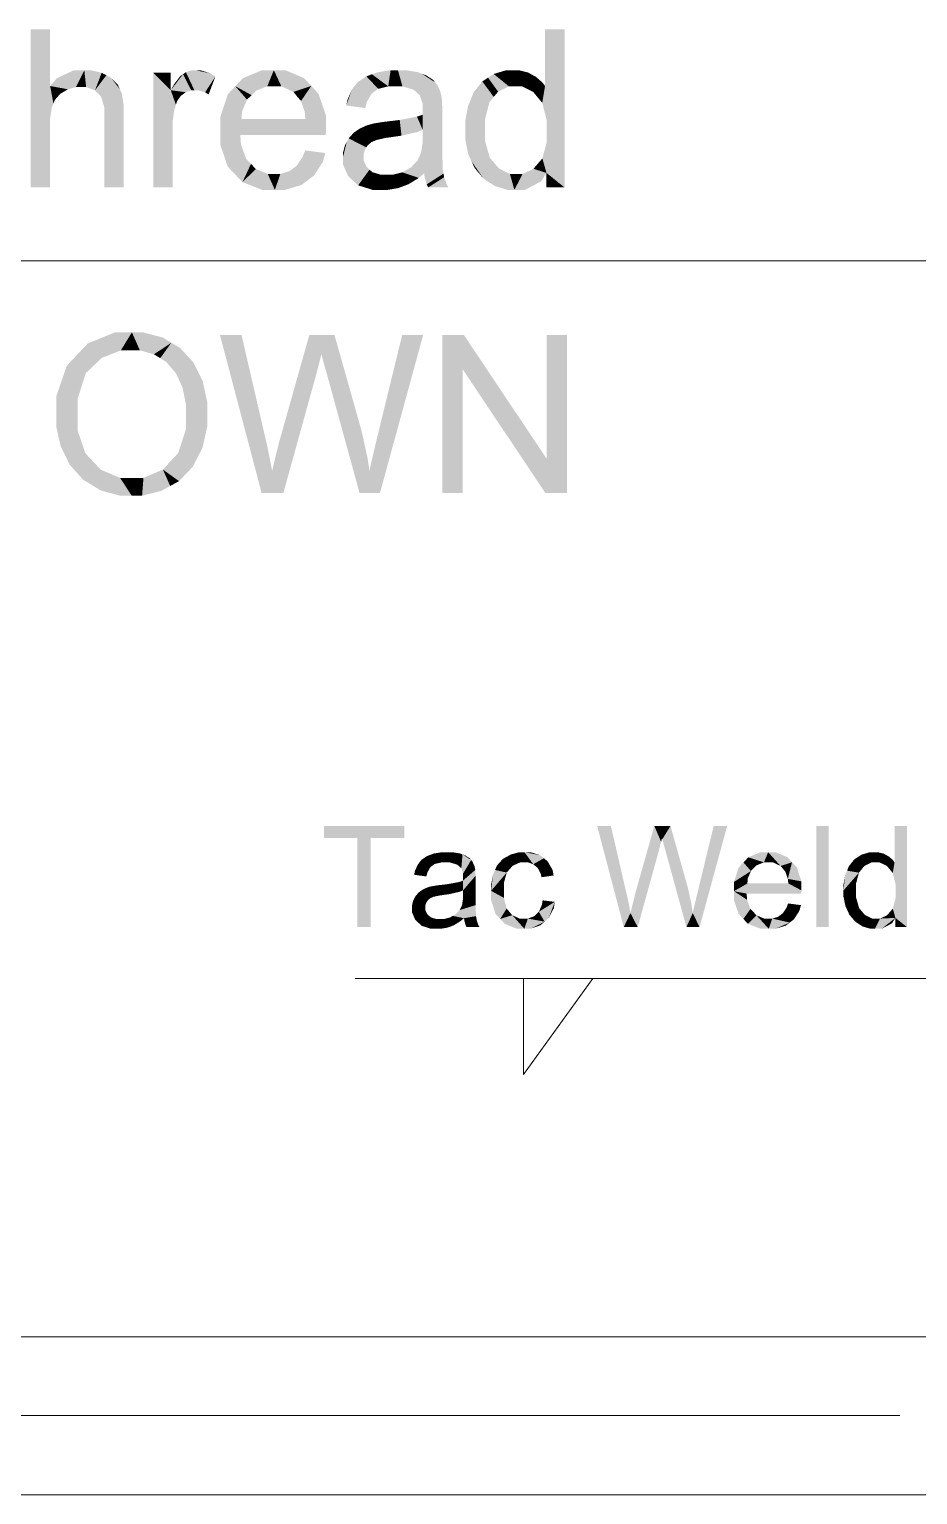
# Model space of a CAD drawing. Header units: millimetres. Extents: x 2 to 579, y 1 to 405.
# Drawn here: x 206.58 to 214.17, y 98.48 to 110.99 of the extents above; entities that cross this region are included whole.
import ezdxf

# ---------------------------------------------------------------- set-up
doc = ezdxf.new("R2010")
doc.units = ezdxf.units.MM
doc.linetypes.add('XKITLINE00', pattern=[0])
doc.layers.add('LinkedObject', color=7, linetype='Continuous', lineweight=0)

# ---------------------------------------------------------------- blocks, each defined once
blk = doc.blocks.new('*A4')
at = {"layer": 'LinkedObject'}
for points in [[(206.759, 110.994), (206.593, 109.644), (206.593, 110.994)], [(206.759, 110.51), (206.593, 109.644), (206.759, 110.994)], [(211.151, 110.994), (210.985, 110.51), (210.985, 110.994)], [(211.151, 110.994), (210.999, 110.219), (210.985, 110.51)], [(210.999, 110.219), (211.151, 110.994), (211.151, 109.644)], [(206.963, 110.645), (206.759, 110.51), (206.817, 110.577)], [(207.051, 110.645), (206.759, 110.51), (206.963, 110.645)], [(206.98, 110.501), (206.759, 110.51), (207.051, 110.645)], [(206.98, 110.501), (207.051, 110.645), (207.017, 110.501)], [(207.017, 110.501), (207.051, 110.645), (207.066, 110.501)], [(207.051, 110.645), (207.142, 110.473), (207.066, 110.501)], [(207.105, 110.645), (207.142, 110.473), (207.051, 110.645)], [(207.199, 110.623), (207.142, 110.473), (207.105, 110.645)], [(207.239, 110.602), (207.142, 110.473), (207.199, 110.623)], [(207.639, 110.623), (207.789, 110.474), (207.639, 109.644)], [(207.789, 110.474), (207.639, 110.623), (207.789, 110.623)], [(207.894, 110.611), (207.789, 110.474), (207.87, 110.595)], [(207.964, 110.473), (207.789, 110.474), (207.894, 110.611)], [(207.918, 110.628), (207.991, 110.473), (207.894, 110.611)], [(207.894, 110.611), (207.991, 110.473), (207.964, 110.473)], [(207.971, 110.645), (207.991, 110.473), (207.918, 110.628)], [(208, 110.645), (207.991, 110.473), (207.971, 110.645)], [(208, 110.645), (208.022, 110.473), (207.991, 110.473)], [(208.127, 110.618), (208, 110.645), (208.042, 110.645)], [(208.17, 110.591), (208, 110.645), (208.127, 110.618)], [(208.082, 110.456), (208, 110.645), (208.17, 110.591)], [(208.022, 110.473), (208, 110.645), (208.082, 110.456)], [(208.568, 110.645), (208.34, 110.508), (208.403, 110.576)], [(208.669, 110.645), (208.34, 110.508), (208.568, 110.645)], [(208.613, 110.508), (208.34, 110.508), (208.669, 110.645)], [(208.613, 110.508), (208.669, 110.645), (208.67, 110.508)], [(208.669, 110.645), (208.733, 110.508), (208.67, 110.508)], [(208.927, 110.578), (208.669, 110.645), (208.767, 110.645)], [(208.989, 110.511), (208.669, 110.645), (208.927, 110.578)], [(208.836, 110.46), (208.669, 110.645), (208.989, 110.511)], [(208.733, 110.508), (208.669, 110.645), (208.836, 110.46)], [(209.507, 110.61), (209.56, 110.486), (209.459, 110.593)], [(209.666, 110.645), (209.507, 110.61), (209.555, 110.627)], [(209.646, 110.507), (209.507, 110.61), (209.666, 110.645)], [(209.56, 110.486), (209.507, 110.61), (209.646, 110.507)], [(209.646, 110.507), (209.666, 110.645), (209.704, 110.507)], [(209.704, 110.507), (209.666, 110.645), (209.767, 110.507)], [(209.729, 110.645), (209.767, 110.507), (209.666, 110.645)], [(209.893, 110.63), (209.729, 110.645), (209.791, 110.645)], [(209.932, 110.615), (209.729, 110.645), (209.893, 110.63)], [(209.861, 110.479), (209.729, 110.645), (209.932, 110.615)], [(209.767, 110.507), (209.729, 110.645), (209.861, 110.479)], [(209.861, 110.479), (209.932, 110.615), (209.893, 110.451)], [(209.893, 110.451), (209.932, 110.615), (209.916, 110.43)], [(209.932, 110.615), (209.94, 110.359), (209.916, 110.43)], [(210.047, 110.541), (209.94, 110.359), (209.932, 110.615)], [(210.029, 110.563), (209.932, 110.615), (209.971, 110.6)], [(210.047, 110.541), (209.932, 110.615), (210.029, 110.563)], [(210.546, 110.613), (210.676, 110.507), (210.498, 110.581)], [(210.655, 110.645), (210.676, 110.507), (210.546, 110.613)], [(210.715, 110.645), (210.676, 110.507), (210.655, 110.645)], [(210.676, 110.507), (210.715, 110.645), (210.732, 110.507)], [(210.715, 110.645), (210.788, 110.507), (210.732, 110.507)], [(210.76, 110.645), (210.788, 110.507), (210.715, 110.645)], [(210.838, 110.626), (210.788, 110.507), (210.76, 110.645)], [(210.873, 110.607), (210.788, 110.507), (210.838, 110.626)], [(206.759, 110.237), (206.593, 109.644), (206.759, 110.51)], [(206.759, 110.237), (206.759, 110.51), (206.773, 110.327)], [(206.773, 110.327), (206.759, 110.51), (206.787, 110.36)], [(206.787, 110.36), (206.759, 110.51), (206.8, 110.392)], [(206.8, 110.392), (206.759, 110.51), (206.846, 110.444)], [(206.846, 110.444), (206.759, 110.51), (206.879, 110.463)], [(206.879, 110.463), (206.759, 110.51), (206.911, 110.482)], [(206.911, 110.482), (206.759, 110.51), (206.98, 110.501)], [(207.239, 110.602), (207.169, 110.445), (207.142, 110.473)], [(207.279, 110.58), (207.169, 110.445), (207.239, 110.602)], [(207.169, 110.445), (207.279, 110.58), (207.195, 110.417)], [(207.195, 110.417), (207.279, 110.58), (207.354, 110.483)], [(207.354, 110.483), (207.279, 110.58), (207.337, 110.521)], [(207.87, 110.595), (207.789, 110.474), (207.818, 110.526)], [(208.082, 110.456), (208.17, 110.591), (208.112, 110.438)], [(208.34, 110.508), (208.213, 110.249), (208.277, 110.44)], [(208.44, 110.394), (208.213, 110.249), (208.34, 110.508)], [(208.34, 110.508), (208.479, 110.432), (208.44, 110.394)], [(208.479, 110.432), (208.34, 110.508), (208.517, 110.47)], [(208.517, 110.47), (208.34, 110.508), (208.613, 110.508)], [(208.836, 110.46), (208.989, 110.511), (208.875, 110.412)], [(208.989, 110.511), (208.901, 110.382), (208.875, 110.412)], [(208.901, 110.382), (208.989, 110.511), (208.933, 110.289)], [(208.933, 110.289), (208.989, 110.511), (209.114, 110.256)], [(209.114, 110.256), (208.989, 110.511), (209.051, 110.444)], [(209.36, 110.512), (209.288, 110.343), (209.335, 110.48)], [(209.504, 110.446), (209.288, 110.343), (209.36, 110.512)], [(209.386, 110.544), (209.56, 110.486), (209.36, 110.512)], [(209.504, 110.446), (209.36, 110.512), (209.532, 110.466)], [(209.532, 110.466), (209.36, 110.512), (209.56, 110.486)], [(209.459, 110.593), (209.56, 110.486), (209.386, 110.544)], [(210.066, 110.519), (209.94, 110.359), (210.047, 110.541)], [(210.091, 110.462), (209.94, 110.359), (210.066, 110.519)], [(210.449, 110.549), (210.547, 110.417), (210.376, 110.458)], [(210.584, 110.462), (210.449, 110.549), (210.498, 110.581)], [(210.547, 110.417), (210.449, 110.549), (210.584, 110.462)], [(210.498, 110.581), (210.676, 110.507), (210.584, 110.462)], [(210.873, 110.607), (210.883, 110.46), (210.788, 110.507)], [(210.907, 110.588), (210.883, 110.46), (210.873, 110.607)], [(210.963, 110.54), (210.883, 110.46), (210.907, 110.588)], [(210.985, 110.51), (210.883, 110.46), (210.963, 110.54)], [(210.883, 110.46), (210.985, 110.51), (210.922, 110.413)], [(210.922, 110.413), (210.985, 110.51), (210.961, 110.366)], [(210.985, 110.51), (210.999, 110.219), (210.961, 110.366)], [(207.354, 110.483), (207.222, 110.326), (207.195, 110.417)], [(207.371, 110.446), (207.222, 110.326), (207.354, 110.483)], [(207.388, 110.336), (207.222, 110.326), (207.371, 110.446)], [(207.639, 109.644), (207.789, 110.474), (207.805, 109.644)], [(207.789, 110.474), (207.805, 110.156), (207.805, 109.644)], [(207.805, 110.156), (207.789, 110.474), (207.805, 110.209)], [(207.805, 110.209), (207.789, 110.474), (207.819, 110.305)], [(207.819, 110.305), (207.789, 110.474), (207.833, 110.35)], [(207.833, 110.35), (207.789, 110.474), (207.842, 110.379)], [(207.842, 110.379), (207.789, 110.474), (207.873, 110.424)], [(207.873, 110.424), (207.789, 110.474), (207.894, 110.44)], [(207.894, 110.44), (207.789, 110.474), (207.916, 110.457)], [(207.916, 110.457), (207.789, 110.474), (207.964, 110.473)], [(208.397, 110.291), (208.213, 110.249), (208.44, 110.394)], [(209.335, 110.48), (209.288, 110.343), (209.299, 110.396)], [(209.463, 110.374), (209.288, 110.343), (209.504, 110.446)], [(209.288, 110.343), (209.463, 110.374), (209.45, 110.322)], [(209.94, 110.304), (210.103, 110.407), (209.939, 110.282)], [(209.939, 110.282), (210.103, 110.407), (209.939, 110.265)], [(209.939, 110.265), (210.103, 110.407), (209.94, 110.136)], [(210.099, 110.428), (209.94, 110.359), (210.091, 110.462)], [(209.94, 110.359), (210.099, 110.428), (210.103, 110.407)], [(209.94, 110.359), (210.103, 110.407), (209.94, 110.308)], [(209.94, 110.308), (210.103, 110.407), (209.94, 110.304)], [(210.107, 110.33), (209.94, 110.136), (210.103, 110.407)], [(210.352, 110.398), (210.303, 110.133), (210.327, 110.339)], [(210.51, 110.372), (210.303, 110.133), (210.352, 110.398)], [(210.473, 110.229), (210.303, 110.133), (210.51, 110.372)], [(210.376, 110.458), (210.547, 110.417), (210.352, 110.398)], [(210.352, 110.398), (210.547, 110.417), (210.51, 110.372)], [(206.759, 110.179), (206.593, 109.644), (206.759, 110.237)], [(207.388, 110.264), (207.222, 110.326), (207.388, 110.336)], [(207.222, 110.326), (207.388, 110.264), (207.222, 110.264)], [(207.222, 109.644), (207.388, 110.264), (207.388, 109.644)], [(207.222, 110.264), (207.388, 110.264), (207.222, 109.644)], [(208.213, 110.249), (208.397, 110.291), (208.393, 110.227)], [(208.393, 110.227), (208.213, 110.125), (208.213, 110.249)], [(208.933, 110.289), (209.114, 110.256), (208.938, 110.227)], [(209.114, 110.135), (208.938, 110.227), (209.114, 110.256)], [(209.891, 110.249), (209.94, 110.136), (209.744, 110.22)], [(209.939, 110.265), (209.94, 110.136), (209.891, 110.249)], [(210.107, 110.275), (209.939, 110.075), (209.94, 110.136)], [(210.107, 110.054), (209.939, 110.075), (210.107, 110.275)], [(210.107, 110.275), (209.94, 110.136), (210.107, 110.33)], [(210.327, 110.339), (210.303, 110.133), (210.303, 110.206)], [(206.593, 109.644), (206.759, 110.179), (206.759, 109.644)], [(208.393, 110.227), (209.114, 110.135), (208.213, 110.125)], [(209.114, 110.128), (208.213, 110.125), (209.114, 110.135)], [(209.113, 110.106), (208.213, 110.125), (209.114, 110.128)], [(208.213, 110.125), (208.339, 109.755), (208.213, 110.006)], [(208.388, 110.011), (208.339, 109.755), (208.213, 110.125)], [(208.388, 110.011), (208.213, 110.125), (208.383, 110.091)], [(209.113, 110.091), (208.213, 110.125), (209.113, 110.106)], [(208.383, 110.091), (208.213, 110.125), (209.113, 110.091)], [(208.938, 110.227), (209.114, 110.135), (208.393, 110.227)], [(209.351, 110.111), (209.459, 109.986), (209.308, 110.063)], [(209.471, 110.004), (209.351, 110.111), (209.377, 110.129)], [(209.459, 109.986), (209.351, 110.111), (209.471, 110.004)], [(209.404, 110.147), (209.503, 110.031), (209.377, 110.129)], [(209.377, 110.129), (209.503, 110.031), (209.471, 110.004)], [(209.463, 110.174), (209.503, 110.031), (209.404, 110.147)], [(209.497, 110.183), (209.503, 110.031), (209.463, 110.174)], [(209.521, 110.19), (209.546, 110.049), (209.497, 110.183)], [(209.503, 110.031), (209.497, 110.183), (209.525, 110.04)], [(209.525, 110.04), (209.497, 110.183), (209.546, 110.049)], [(209.594, 110.202), (209.618, 110.066), (209.521, 110.19)], [(209.521, 110.19), (209.618, 110.066), (209.546, 110.049)], [(209.644, 110.208), (209.669, 110.073), (209.594, 110.202)], [(209.594, 110.202), (209.669, 110.073), (209.618, 110.066)], [(209.744, 110.22), (209.759, 110.086), (209.644, 110.208)], [(209.644, 110.208), (209.759, 110.086), (209.669, 110.073)], [(209.744, 110.22), (209.94, 110.136), (209.759, 110.086)], [(209.759, 110.086), (209.94, 110.136), (209.895, 110.117)], [(210.303, 110.133), (210.473, 110.229), (210.473, 110.132)], [(210.303, 110.133), (210.473, 110.039), (210.303, 110.058)], [(210.473, 110.039), (210.303, 110.133), (210.473, 110.132)], [(210.999, 110.219), (211.151, 109.644), (210.999, 110.119)], [(210.999, 110.119), (211.151, 109.644), (210.999, 110.028)], [(208.213, 110.006), (208.339, 109.755), (208.276, 109.821)], [(208.433, 109.887), (208.339, 109.755), (208.388, 110.011)], [(209.292, 110.034), (209.259, 109.902), (209.276, 110.004)], [(209.448, 109.968), (209.259, 109.902), (209.292, 110.034)], [(209.276, 110.004), (209.259, 109.902), (209.259, 109.938)], [(209.308, 110.063), (209.459, 109.986), (209.292, 110.034)], [(209.292, 110.034), (209.459, 109.986), (209.448, 109.968)], [(209.925, 109.937), (210.107, 110.054), (210.107, 109.939)], [(209.939, 110.02), (210.107, 110.054), (209.925, 109.937)], [(210.107, 110.054), (209.939, 110.02), (209.939, 110.075)], [(210.303, 110.058), (210.473, 110.039), (210.33, 109.925)], [(210.33, 109.925), (210.473, 110.039), (210.357, 109.867)], [(210.357, 109.867), (210.473, 110.039), (210.513, 109.898)], [(210.999, 110.028), (211.151, 109.644), (210.962, 109.892)], [(208.339, 109.755), (208.433, 109.887), (208.401, 109.689)], [(208.474, 109.845), (208.401, 109.689), (208.433, 109.887)], [(208.866, 109.831), (209.108, 109.938), (209.013, 109.747)], [(208.917, 109.908), (209.108, 109.938), (208.866, 109.831)], [(209.108, 109.938), (208.917, 109.908), (208.936, 109.96)], [(209.013, 109.747), (209.108, 109.938), (209.088, 109.863)], [(209.436, 109.929), (209.259, 109.902), (209.448, 109.968)], [(209.259, 109.902), (209.436, 109.929), (209.436, 109.907)], [(209.436, 109.874), (209.259, 109.902), (209.436, 109.907)], [(209.259, 109.902), (209.436, 109.874), (209.259, 109.841)], [(209.259, 109.841), (209.436, 109.874), (209.303, 109.741)], [(209.303, 109.741), (209.436, 109.874), (209.346, 109.701)], [(209.346, 109.701), (209.436, 109.874), (209.461, 109.819)], [(209.84, 109.815), (210.107, 109.939), (210.112, 109.793)], [(209.895, 109.872), (210.107, 109.939), (209.84, 109.815)], [(209.912, 109.909), (210.107, 109.939), (209.895, 109.872)], [(210.107, 109.939), (209.912, 109.909), (209.925, 109.937)], [(210.513, 109.898), (210.46, 109.719), (210.357, 109.867)], [(210.357, 109.867), (210.46, 109.719), (210.384, 109.809)], [(210.552, 109.852), (210.46, 109.719), (210.513, 109.898)], [(210.962, 109.892), (210.997, 109.768), (210.924, 109.848)], [(210.962, 109.892), (211.151, 109.644), (210.997, 109.768)], [(208.515, 109.802), (208.401, 109.689), (208.474, 109.845)], [(208.515, 109.802), (208.678, 109.623), (208.401, 109.689)], [(208.617, 109.759), (208.678, 109.623), (208.515, 109.802)], [(208.679, 109.759), (208.678, 109.623), (208.617, 109.759)], [(208.724, 109.759), (208.958, 109.705), (208.678, 109.623)], [(208.724, 109.759), (208.678, 109.623), (208.679, 109.759)], [(208.802, 109.783), (208.958, 109.705), (208.724, 109.759)], [(208.834, 109.807), (209.013, 109.747), (208.802, 109.783)], [(208.958, 109.705), (208.802, 109.783), (209.013, 109.747)], [(208.866, 109.831), (209.013, 109.747), (208.834, 109.807)], [(209.461, 109.819), (209.389, 109.662), (209.346, 109.701)], [(209.486, 109.796), (209.389, 109.662), (209.461, 109.819)], [(209.511, 109.774), (209.389, 109.662), (209.486, 109.796)], [(209.389, 109.662), (209.511, 109.774), (209.513, 109.623)], [(209.593, 109.623), (209.511, 109.774), (209.585, 109.752)], [(209.513, 109.623), (209.511, 109.774), (209.593, 109.623)], [(209.585, 109.752), (209.642, 109.623), (209.593, 109.623)], [(209.633, 109.752), (209.642, 109.623), (209.585, 109.752)], [(209.681, 109.752), (209.642, 109.623), (209.633, 109.752)], [(209.642, 109.623), (209.681, 109.752), (209.733, 109.639)], [(209.776, 109.655), (209.681, 109.752), (209.766, 109.773)], [(209.733, 109.639), (209.681, 109.752), (209.776, 109.655)], [(209.953, 109.764), (209.766, 109.773), (209.803, 109.794)], [(209.907, 109.725), (209.766, 109.773), (209.953, 109.764)], [(209.818, 109.671), (209.766, 109.773), (209.907, 109.725)], [(209.776, 109.655), (209.766, 109.773), (209.818, 109.671)], [(209.84, 109.815), (210.112, 109.793), (209.803, 109.794)], [(210.112, 109.793), (209.953, 109.764), (209.803, 109.794)], [(209.953, 109.764), (210.112, 109.793), (209.957, 109.73)], [(209.957, 109.73), (210.112, 109.793), (210.118, 109.762)], [(210.118, 109.762), (209.974, 109.67), (209.957, 109.73)], [(210.123, 109.731), (209.974, 109.67), (210.118, 109.762)], [(210.46, 109.719), (210.552, 109.852), (210.509, 109.687)], [(210.509, 109.687), (210.552, 109.852), (210.592, 109.805)], [(210.592, 109.805), (210.723, 109.623), (210.509, 109.687)], [(210.685, 109.759), (210.723, 109.623), (210.592, 109.805)], [(210.723, 109.623), (210.685, 109.759), (210.739, 109.759)], [(210.723, 109.623), (210.997, 109.768), (210.814, 109.623)], [(210.793, 109.759), (210.997, 109.768), (210.723, 109.623)], [(210.793, 109.759), (210.723, 109.623), (210.739, 109.759)], [(210.886, 109.803), (210.997, 109.768), (210.793, 109.759)], [(210.814, 109.623), (210.997, 109.768), (210.95, 109.695)], [(210.997, 109.768), (210.886, 109.803), (210.924, 109.848)], [(210.997, 109.768), (211.151, 109.644), (210.997, 109.644)], [(208.401, 109.689), (208.678, 109.623), (208.571, 109.623)], [(208.678, 109.623), (208.958, 109.705), (208.764, 109.623)], [(208.764, 109.623), (208.958, 109.705), (208.903, 109.664)], [(210.123, 109.731), (209.987, 109.644), (209.974, 109.67)], [(210.144, 109.672), (209.987, 109.644), (210.123, 109.731)], [(209.987, 109.644), (210.144, 109.672), (210.16, 109.644)], [(210.509, 109.687), (210.723, 109.623), (210.558, 109.655)], [(210.558, 109.655), (210.723, 109.623), (210.665, 109.623)], [(207.314, 108.407), (206.991, 108.217), (207.081, 108.312)], [(207.457, 108.407), (206.991, 108.217), (207.314, 108.407)], [(207.363, 108.253), (206.991, 108.217), (207.457, 108.407)], [(207.363, 108.253), (207.457, 108.407), (207.458, 108.253)], [(207.457, 108.407), (207.525, 108.253), (207.458, 108.253)], [(207.719, 108.363), (207.457, 108.407), (207.55, 108.407)], [(207.794, 108.318), (207.457, 108.407), (207.719, 108.363)], [(207.645, 108.219), (207.457, 108.407), (207.794, 108.318)], [(207.525, 108.253), (207.457, 108.407), (207.645, 108.219)], [(208.393, 108.384), (208.565, 107.034), (208.209, 108.384)], [(208.598, 107.499), (208.565, 107.034), (208.393, 108.384)], [(208.972, 108.384), (209.035, 108.062), (208.715, 107.472)], [(209.035, 108.062), (208.972, 108.384), (209.043, 108.095)], [(209.043, 108.095), (208.972, 108.384), (209.064, 108.175)], [(209.064, 108.175), (208.972, 108.384), (209.075, 108.221)], [(209.187, 108.384), (209.075, 108.221), (208.972, 108.384)], [(209.075, 108.221), (209.187, 108.384), (209.079, 108.206)], [(209.079, 108.206), (209.187, 108.384), (209.1, 108.127)], [(209.1, 108.127), (209.187, 108.384), (209.119, 108.062)], [(209.119, 108.062), (209.187, 108.384), (209.38, 107.7)], [(209.944, 108.384), (209.553, 107.516), (209.765, 108.384)], [(209.575, 107.034), (209.553, 107.516), (209.944, 108.384)], [(210.109, 108.384), (210.28, 108.094), (210.109, 107.034)], [(210.28, 108.094), (210.109, 108.384), (210.292, 108.384)], [(210.28, 108.094), (210.292, 108.384), (210.988, 107.034)], [(210.988, 107.034), (210.292, 108.384), (211, 107.325)], [(211.171, 108.384), (211, 107.325), (211, 108.384)], [(211.171, 107.034), (211, 107.325), (211.171, 108.384)], [(207.199, 108.188), (206.991, 108.217), (207.363, 108.253)], [(207.645, 108.219), (207.794, 108.318), (207.699, 108.186)], [(207.794, 108.318), (207.752, 108.152), (207.699, 108.186)], [(207.752, 108.152), (207.794, 108.318), (207.834, 108.057)], [(207.983, 108.149), (207.794, 108.318), (207.869, 108.273)], [(208.022, 108.069), (207.794, 108.318), (207.983, 108.149)], [(207.834, 108.057), (207.794, 108.318), (208.022, 108.069)], [(206.991, 108.217), (206.811, 107.691), (206.901, 108.122)], [(207.063, 108.058), (206.811, 107.691), (206.991, 108.217)], [(206.901, 108.122), (206.811, 107.691), (206.811, 107.859)], [(206.991, 108.217), (207.199, 108.188), (207.131, 108.123)], [(207.063, 108.058), (206.991, 108.217), (207.131, 108.123)], [(206.994, 107.841), (206.811, 107.691), (207.063, 108.058)], [(207.834, 108.057), (208.022, 108.069), (207.862, 107.995)], [(208.022, 108.069), (207.89, 107.934), (207.862, 107.995)], [(207.89, 107.934), (208.022, 108.069), (207.918, 107.79)], [(207.918, 107.79), (208.022, 108.069), (208.101, 107.808)], [(208.101, 107.808), (208.022, 108.069), (208.062, 107.989)], [(208.715, 107.472), (209.035, 108.062), (208.75, 107.034)], [(209.38, 107.7), (209.401, 107.034), (209.119, 108.062)], [(210.109, 107.034), (210.28, 108.094), (210.28, 107.034)], [(206.811, 107.691), (206.994, 107.841), (206.994, 107.688)], [(207.918, 107.708), (208.101, 107.808), (208.101, 107.707)], [(207.918, 107.79), (208.101, 107.808), (207.918, 107.708)], [(206.811, 107.691), (206.994, 107.566), (206.811, 107.602)], [(206.994, 107.566), (206.811, 107.691), (206.994, 107.688)], [(207.852, 107.376), (208.101, 107.707), (208.018, 107.34)], [(207.918, 107.577), (208.101, 107.707), (207.852, 107.376)], [(208.101, 107.707), (207.918, 107.577), (207.918, 107.708)], [(208.018, 107.34), (208.101, 107.707), (208.06, 107.421)], [(208.06, 107.421), (208.101, 107.707), (208.101, 107.604)], [(209.416, 107.573), (209.401, 107.034), (209.38, 107.7)], [(206.811, 107.602), (206.994, 107.566), (206.849, 107.434)], [(206.849, 107.434), (206.994, 107.566), (206.888, 107.354)], [(206.888, 107.354), (206.994, 107.566), (207.06, 107.374)], [(208.614, 107.429), (208.565, 107.034), (208.598, 107.499)], [(209.469, 107.335), (209.401, 107.034), (209.416, 107.573)], [(209.553, 107.516), (209.575, 107.034), (209.533, 107.433)], [(207.06, 107.374), (207.04, 107.149), (206.888, 107.354)], [(207.126, 107.304), (207.04, 107.149), (207.06, 107.374)], [(208.018, 107.34), (207.787, 107.306), (207.852, 107.376)], [(208.642, 107.291), (208.565, 107.034), (208.614, 107.429)], [(208.711, 107.456), (208.75, 107.034), (208.68, 107.331)], [(208.715, 107.472), (208.75, 107.034), (208.711, 107.456)], [(209.533, 107.433), (209.575, 107.034), (209.499, 107.287)], [(206.888, 107.354), (207.04, 107.149), (206.927, 107.275)], [(207.04, 107.149), (207.126, 107.304), (207.115, 107.103)], [(207.115, 107.103), (207.126, 107.304), (207.191, 107.234)], [(207.191, 107.234), (207.456, 107.011), (207.115, 107.103)], [(207.356, 107.164), (207.456, 107.011), (207.191, 107.234)], [(207.784, 107.095), (207.556, 107.164), (207.722, 107.235)], [(207.787, 107.306), (207.86, 107.136), (207.722, 107.235)], [(207.722, 107.235), (207.86, 107.136), (207.784, 107.095)], [(207.977, 107.259), (207.787, 107.306), (208.018, 107.34)], [(207.86, 107.136), (207.787, 107.306), (207.977, 107.259)], [(208.654, 107.223), (208.565, 107.034), (208.642, 107.291)], [(208.68, 107.331), (208.75, 107.034), (208.654, 107.223)], [(209.486, 107.223), (209.401, 107.034), (209.469, 107.335)], [(209.499, 107.287), (209.575, 107.034), (209.486, 107.223)], [(211, 107.325), (211.171, 107.034), (210.988, 107.034)], [(207.456, 107.011), (207.356, 107.164), (207.455, 107.164)], [(207.556, 107.164), (207.456, 107.011), (207.455, 107.164)], [(207.456, 107.011), (207.556, 107.164), (207.544, 107.011)], [(207.544, 107.011), (207.556, 107.164), (207.708, 107.053)], [(207.708, 107.053), (207.556, 107.164), (207.784, 107.095)], [(208.654, 107.223), (208.75, 107.034), (208.565, 107.034)], [(209.486, 107.223), (209.575, 107.034), (209.401, 107.034)], [(207.115, 107.103), (207.456, 107.011), (207.19, 107.057)], [(207.19, 107.057), (207.456, 107.011), (207.361, 107.011)], [(209.098, 104.192), (209.382, 104.09), (209.098, 104.09)], [(209.496, 104.09), (209.382, 104.09), (209.098, 104.192)], [(209.496, 104.09), (209.098, 104.192), (209.782, 104.192)], [(209.496, 104.09), (209.782, 104.192), (209.782, 104.09)], [(211.547, 104.192), (211.657, 103.328), (211.43, 104.192)], [(211.678, 103.625), (211.657, 103.328), (211.547, 104.192)], [(211.918, 104.192), (211.958, 103.986), (211.753, 103.608)], [(211.958, 103.986), (211.918, 104.192), (211.963, 104.007)], [(211.963, 104.007), (211.918, 104.192), (211.976, 104.057)], [(211.976, 104.057), (211.918, 104.192), (211.984, 104.087)], [(212.056, 104.192), (211.984, 104.087), (211.918, 104.192)], [(211.984, 104.087), (212.056, 104.192), (211.986, 104.078)], [(211.986, 104.078), (212.056, 104.192), (212, 104.027)], [(212, 104.027), (212.056, 104.192), (212.012, 103.986)], [(212.012, 103.986), (212.056, 104.192), (212.179, 103.754)], [(212.54, 104.192), (212.29, 103.636), (212.425, 104.192)], [(212.304, 103.328), (212.29, 103.636), (212.54, 104.192)], [(213.407, 104.192), (213.301, 103.328), (213.301, 104.192)], [(213.407, 103.328), (213.301, 103.328), (213.407, 104.192)], [(214.075, 104.192), (213.969, 103.881), (213.969, 104.192)], [(214.075, 104.192), (213.978, 103.695), (213.969, 103.881)], [(213.978, 103.695), (214.075, 104.192), (214.075, 103.328)], [(209.382, 103.328), (209.496, 104.09), (209.496, 103.328)], [(209.382, 104.09), (209.496, 104.09), (209.382, 103.328)], [(211.753, 103.608), (211.958, 103.986), (211.776, 103.328)], [(212.179, 103.754), (212.192, 103.328), (212.012, 103.986)], [(209.914, 103.883), (209.867, 103.775), (209.898, 103.862)], [(210.006, 103.841), (209.867, 103.775), (209.914, 103.883)], [(209.898, 103.862), (209.867, 103.775), (209.874, 103.808)], [(209.93, 103.903), (210.042, 103.867), (209.914, 103.883)], [(210.006, 103.841), (209.914, 103.883), (210.024, 103.854)], [(210.024, 103.854), (209.914, 103.883), (210.042, 103.867)], [(209.977, 103.935), (210.042, 103.867), (209.93, 103.903)], [(210.008, 103.946), (210.042, 103.867), (209.977, 103.935)], [(210.109, 103.968), (210.008, 103.946), (210.038, 103.957)], [(210.097, 103.88), (210.008, 103.946), (210.109, 103.968)], [(210.042, 103.867), (210.008, 103.946), (210.097, 103.88)], [(210.097, 103.88), (210.109, 103.968), (210.134, 103.88)], [(210.134, 103.88), (210.109, 103.968), (210.174, 103.88)], [(210.15, 103.968), (210.174, 103.88), (210.109, 103.968)], [(210.255, 103.958), (210.15, 103.968), (210.19, 103.968)], [(210.28, 103.949), (210.15, 103.968), (210.255, 103.958)], [(210.234, 103.862), (210.15, 103.968), (210.28, 103.949)], [(210.174, 103.88), (210.15, 103.968), (210.234, 103.862)], [(210.234, 103.862), (210.28, 103.949), (210.255, 103.844)], [(210.255, 103.844), (210.28, 103.949), (210.27, 103.831)], [(210.28, 103.949), (210.285, 103.785), (210.27, 103.831)], [(210.354, 103.901), (210.285, 103.785), (210.28, 103.949)], [(210.342, 103.916), (210.28, 103.949), (210.305, 103.939)], [(210.354, 103.901), (210.28, 103.949), (210.342, 103.916)], [(210.365, 103.887), (210.285, 103.785), (210.354, 103.901)], [(210.382, 103.851), (210.285, 103.785), (210.365, 103.887)], [(210.574, 103.854), (210.683, 103.823), (210.558, 103.816)], [(210.625, 103.911), (210.683, 103.823), (210.574, 103.854)], [(210.708, 103.852), (210.625, 103.911), (210.66, 103.93)], [(210.683, 103.823), (210.625, 103.911), (210.708, 103.852)], [(210.694, 103.949), (210.773, 103.881), (210.66, 103.93)], [(210.66, 103.93), (210.773, 103.881), (210.708, 103.852)], [(210.768, 103.968), (210.773, 103.881), (210.694, 103.949)], [(210.809, 103.968), (210.773, 103.881), (210.768, 103.968)], [(210.773, 103.881), (210.809, 103.968), (210.813, 103.881)], [(210.809, 103.968), (210.839, 103.881), (210.813, 103.881)], [(210.943, 103.942), (210.809, 103.968), (210.86, 103.968)], [(210.975, 103.916), (210.809, 103.968), (210.943, 103.942)], [(210.884, 103.865), (210.809, 103.968), (210.975, 103.916)], [(210.839, 103.881), (210.809, 103.968), (210.884, 103.865)], [(210.884, 103.865), (210.975, 103.916), (210.903, 103.849)], [(210.975, 103.916), (210.922, 103.833), (210.903, 103.849)], [(210.922, 103.833), (210.975, 103.916), (210.948, 103.785)], [(210.948, 103.785), (210.975, 103.916), (211.058, 103.769)], [(211.049, 103.817), (210.975, 103.916), (211.007, 103.89)], [(211.058, 103.769), (210.975, 103.916), (211.049, 103.817)], [(212.679, 103.881), (212.598, 103.714), (212.638, 103.837)], [(212.743, 103.807), (212.598, 103.714), (212.679, 103.881)], [(212.72, 103.924), (212.792, 103.856), (212.679, 103.881)], [(212.679, 103.881), (212.792, 103.856), (212.743, 103.807)], [(212.89, 103.968), (212.72, 103.924), (212.825, 103.968)], [(212.854, 103.881), (212.72, 103.924), (212.89, 103.968)], [(212.792, 103.856), (212.72, 103.924), (212.854, 103.881)], [(212.854, 103.881), (212.89, 103.968), (212.89, 103.881)], [(212.89, 103.968), (212.931, 103.881), (212.89, 103.881)], [(213.055, 103.925), (212.89, 103.968), (212.952, 103.968)], [(213.094, 103.882), (212.89, 103.968), (213.055, 103.925)], [(212.996, 103.85), (212.89, 103.968), (213.094, 103.882)], [(212.931, 103.881), (212.89, 103.968), (212.996, 103.85)], [(212.996, 103.85), (213.094, 103.882), (213.022, 103.819)], [(213.094, 103.882), (213.038, 103.8), (213.022, 103.819)], [(213.038, 103.8), (213.094, 103.882), (213.058, 103.74)], [(213.058, 103.74), (213.094, 103.882), (213.174, 103.719)], [(213.174, 103.719), (213.094, 103.882), (213.134, 103.84)], [(213.626, 103.907), (213.689, 103.822), (213.579, 103.848)], [(213.712, 103.851), (213.626, 103.907), (213.657, 103.927)], [(213.689, 103.822), (213.626, 103.907), (213.712, 103.851)], [(213.688, 103.947), (213.772, 103.88), (213.657, 103.927)], [(213.657, 103.927), (213.772, 103.88), (213.712, 103.851)], [(213.758, 103.968), (213.772, 103.88), (213.688, 103.947)], [(213.797, 103.968), (213.772, 103.88), (213.758, 103.968)], [(213.772, 103.88), (213.797, 103.968), (213.807, 103.88)], [(213.797, 103.968), (213.843, 103.88), (213.807, 103.88)], [(213.825, 103.968), (213.843, 103.88), (213.797, 103.968)], [(213.875, 103.956), (213.843, 103.88), (213.825, 103.968)], [(213.897, 103.944), (213.843, 103.88), (213.875, 103.956)], [(213.897, 103.944), (213.904, 103.85), (213.843, 103.88)], [(213.919, 103.932), (213.904, 103.85), (213.897, 103.944)], [(213.955, 103.901), (213.904, 103.85), (213.919, 103.932)], [(213.969, 103.881), (213.904, 103.85), (213.955, 103.901)], [(213.904, 103.85), (213.969, 103.881), (213.929, 103.82)], [(213.929, 103.82), (213.969, 103.881), (213.954, 103.79)], [(213.969, 103.881), (213.978, 103.695), (213.954, 103.79)], [(209.98, 103.794), (209.867, 103.775), (210.006, 103.841)], [(209.867, 103.775), (209.98, 103.794), (209.971, 103.761)], [(210.285, 103.75), (210.389, 103.816), (210.284, 103.736)], [(210.284, 103.736), (210.389, 103.816), (210.284, 103.725)], [(210.284, 103.725), (210.389, 103.816), (210.285, 103.642)], [(210.392, 103.731), (210.284, 103.603), (210.285, 103.642)], [(210.392, 103.59), (210.284, 103.603), (210.392, 103.731)], [(210.387, 103.829), (210.285, 103.785), (210.382, 103.851)], [(210.285, 103.785), (210.387, 103.829), (210.389, 103.816)], [(210.285, 103.785), (210.389, 103.816), (210.285, 103.753)], [(210.285, 103.753), (210.389, 103.816), (210.285, 103.75)], [(210.392, 103.767), (210.285, 103.642), (210.389, 103.816)], [(210.392, 103.731), (210.285, 103.642), (210.392, 103.767)], [(210.558, 103.816), (210.524, 103.638), (210.541, 103.778)], [(210.658, 103.794), (210.524, 103.638), (210.558, 103.816)], [(210.633, 103.704), (210.524, 103.638), (210.658, 103.794)], [(210.541, 103.778), (210.524, 103.638), (210.524, 103.689)], [(210.558, 103.816), (210.683, 103.823), (210.658, 103.794)], [(210.948, 103.785), (211.058, 103.769), (210.955, 103.754)], [(212.202, 103.673), (212.192, 103.328), (212.179, 103.754)], [(212.715, 103.742), (212.598, 103.714), (212.743, 103.807)], [(212.598, 103.714), (212.715, 103.742), (212.713, 103.701)], [(213.058, 103.74), (213.174, 103.719), (213.062, 103.701)], [(213.564, 103.81), (213.532, 103.64), (213.548, 103.772)], [(213.665, 103.793), (213.532, 103.64), (213.564, 103.81)], [(213.641, 103.702), (213.532, 103.64), (213.665, 103.793)], [(213.548, 103.772), (213.532, 103.64), (213.532, 103.687)], [(213.579, 103.848), (213.689, 103.822), (213.564, 103.81)], [(213.564, 103.81), (213.689, 103.822), (213.665, 103.793)], [(209.908, 103.626), (209.977, 103.546), (209.881, 103.596)], [(209.985, 103.558), (209.908, 103.626), (209.925, 103.638)], [(209.977, 103.546), (209.908, 103.626), (209.985, 103.558)], [(209.942, 103.649), (210.005, 103.575), (209.925, 103.638)], [(209.925, 103.638), (210.005, 103.575), (209.985, 103.558)], [(209.98, 103.667), (210.005, 103.575), (209.942, 103.649)], [(210.001, 103.673), (210.005, 103.575), (209.98, 103.667)], [(210.017, 103.677), (210.033, 103.587), (210.001, 103.673)], [(210.005, 103.575), (210.001, 103.673), (210.019, 103.581)], [(210.019, 103.581), (210.001, 103.673), (210.033, 103.587)], [(210.064, 103.685), (210.079, 103.597), (210.017, 103.677)], [(210.017, 103.677), (210.079, 103.597), (210.033, 103.587)], [(210.095, 103.688), (210.111, 103.602), (210.064, 103.685)], [(210.064, 103.685), (210.111, 103.602), (210.079, 103.597)], [(210.159, 103.696), (210.169, 103.61), (210.095, 103.688)], [(210.095, 103.688), (210.169, 103.61), (210.111, 103.602)], [(210.254, 103.714), (210.285, 103.642), (210.159, 103.696)], [(210.159, 103.696), (210.285, 103.642), (210.169, 103.61)], [(210.169, 103.61), (210.285, 103.642), (210.256, 103.63)], [(210.284, 103.725), (210.285, 103.642), (210.254, 103.714)], [(210.392, 103.59), (210.284, 103.568), (210.284, 103.603)], [(210.524, 103.638), (210.633, 103.704), (210.633, 103.641)], [(210.633, 103.578), (210.524, 103.638), (210.633, 103.641)], [(210.524, 103.638), (210.602, 103.398), (210.524, 103.56)], [(210.633, 103.578), (210.602, 103.398), (210.524, 103.638)], [(211.689, 103.58), (211.657, 103.328), (211.678, 103.625)], [(211.753, 103.608), (211.776, 103.328), (211.751, 103.597)], [(212.236, 103.52), (212.192, 103.328), (212.202, 103.673)], [(212.29, 103.636), (212.304, 103.328), (212.277, 103.583)], [(212.713, 103.701), (212.598, 103.635), (212.598, 103.714)], [(212.713, 103.701), (213.174, 103.642), (212.598, 103.635)], [(213.174, 103.637), (212.598, 103.635), (213.174, 103.642)], [(213.174, 103.623), (212.598, 103.635), (213.174, 103.637)], [(212.598, 103.635), (212.678, 103.398), (212.598, 103.559)], [(212.709, 103.562), (212.678, 103.398), (212.598, 103.635)], [(212.709, 103.562), (212.598, 103.635), (212.707, 103.614)], [(213.173, 103.614), (212.598, 103.635), (213.174, 103.623)], [(212.707, 103.614), (212.598, 103.635), (213.173, 103.614)], [(213.062, 103.701), (213.174, 103.642), (212.713, 103.701)], [(213.174, 103.642), (213.062, 103.701), (213.174, 103.719)], [(213.532, 103.64), (213.641, 103.702), (213.641, 103.64)], [(213.532, 103.64), (213.641, 103.58), (213.532, 103.592)], [(213.641, 103.58), (213.532, 103.64), (213.641, 103.64)], [(213.978, 103.695), (214.075, 103.328), (213.978, 103.631)], [(213.978, 103.631), (214.075, 103.328), (213.978, 103.573)], [(209.87, 103.577), (209.849, 103.493), (209.86, 103.558)], [(209.97, 103.535), (209.849, 103.493), (209.87, 103.577)], [(209.86, 103.558), (209.849, 103.493), (209.849, 103.516)], [(209.962, 103.51), (209.849, 103.493), (209.97, 103.535)], [(209.849, 103.493), (209.962, 103.51), (209.962, 103.496)], [(209.962, 103.475), (209.849, 103.493), (209.962, 103.496)], [(209.849, 103.493), (209.962, 103.475), (209.849, 103.454)], [(209.881, 103.596), (209.977, 103.546), (209.87, 103.577)], [(209.87, 103.577), (209.977, 103.546), (209.97, 103.535)], [(210.221, 103.437), (210.392, 103.516), (210.395, 103.422)], [(210.256, 103.474), (210.392, 103.516), (210.221, 103.437)], [(210.267, 103.497), (210.392, 103.516), (210.256, 103.474)], [(210.392, 103.516), (210.267, 103.497), (210.276, 103.515)], [(210.276, 103.515), (210.392, 103.59), (210.392, 103.516)], [(210.284, 103.568), (210.392, 103.59), (210.276, 103.515)], [(210.524, 103.56), (210.602, 103.398), (210.563, 103.44)], [(210.657, 103.487), (210.602, 103.398), (210.633, 103.578)], [(210.602, 103.398), (210.657, 103.487), (210.681, 103.458)], [(210.932, 103.459), (211.068, 103.544), (210.981, 103.375)], [(210.958, 103.518), (211.068, 103.544), (210.932, 103.459)], [(211.068, 103.544), (210.958, 103.518), (210.964, 103.557)], [(210.981, 103.375), (211.068, 103.544), (211.016, 103.405)], [(211.016, 103.405), (211.068, 103.544), (211.06, 103.49)], [(211.707, 103.492), (211.657, 103.328), (211.689, 103.58)], [(211.714, 103.448), (211.657, 103.328), (211.707, 103.492)], [(211.731, 103.518), (211.776, 103.328), (211.714, 103.448)], [(211.751, 103.597), (211.776, 103.328), (211.731, 103.518)], [(212.246, 103.448), (212.192, 103.328), (212.236, 103.52)], [(212.255, 103.489), (212.304, 103.328), (212.246, 103.448)], [(212.277, 103.583), (212.304, 103.328), (212.255, 103.489)], [(212.598, 103.559), (212.678, 103.398), (212.638, 103.441)], [(212.739, 103.483), (212.678, 103.398), (212.709, 103.562)], [(212.678, 103.398), (212.739, 103.483), (212.718, 103.356)], [(212.765, 103.456), (212.718, 103.356), (212.739, 103.483)], [(213.016, 103.447), (213.17, 103.516), (213.109, 103.393)], [(213.048, 103.496), (213.17, 103.516), (213.016, 103.447)], [(213.17, 103.516), (213.048, 103.496), (213.06, 103.53)], [(213.109, 103.393), (213.17, 103.516), (213.157, 103.468)], [(213.532, 103.592), (213.641, 103.58), (213.55, 103.507)], [(213.55, 103.507), (213.641, 103.58), (213.567, 103.47)], [(213.567, 103.47), (213.641, 103.58), (213.667, 103.49)], [(213.667, 103.49), (213.633, 103.376), (213.567, 103.47)], [(213.692, 103.46), (213.633, 103.376), (213.667, 103.49)], [(213.954, 103.486), (213.977, 103.407), (213.93, 103.458)], [(213.978, 103.573), (214.075, 103.328), (213.954, 103.486)], [(213.954, 103.486), (214.075, 103.328), (213.977, 103.407)], [(209.849, 103.454), (209.962, 103.475), (209.877, 103.389)], [(209.877, 103.389), (209.962, 103.475), (209.905, 103.364)], [(209.905, 103.364), (209.962, 103.475), (209.978, 103.439)], [(209.978, 103.439), (209.932, 103.339), (209.905, 103.364)], [(209.994, 103.425), (209.932, 103.339), (209.978, 103.439)], [(210.011, 103.411), (209.932, 103.339), (209.994, 103.425)], [(209.932, 103.339), (210.011, 103.411), (210.011, 103.314)], [(210.063, 103.314), (210.011, 103.411), (210.057, 103.397)], [(210.011, 103.314), (210.011, 103.411), (210.063, 103.314)], [(210.057, 103.397), (210.094, 103.314), (210.063, 103.314)], [(210.088, 103.397), (210.094, 103.314), (210.057, 103.397)], [(210.119, 103.397), (210.094, 103.314), (210.088, 103.397)], [(210.094, 103.314), (210.119, 103.397), (210.152, 103.324)], [(210.18, 103.334), (210.119, 103.397), (210.173, 103.41)], [(210.152, 103.324), (210.119, 103.397), (210.18, 103.334)], [(210.293, 103.404), (210.173, 103.41), (210.197, 103.424)], [(210.264, 103.38), (210.173, 103.41), (210.293, 103.404)], [(210.207, 103.344), (210.173, 103.41), (210.264, 103.38)], [(210.18, 103.334), (210.173, 103.41), (210.207, 103.344)], [(210.221, 103.437), (210.395, 103.422), (210.197, 103.424)], [(210.395, 103.422), (210.293, 103.404), (210.197, 103.424)], [(210.293, 103.404), (210.395, 103.422), (210.296, 103.382)], [(210.296, 103.382), (210.395, 103.422), (210.399, 103.403)], [(210.399, 103.403), (210.307, 103.344), (210.296, 103.382)], [(210.402, 103.383), (210.307, 103.344), (210.399, 103.403)], [(210.402, 103.383), (210.315, 103.328), (210.307, 103.344)], [(210.415, 103.346), (210.315, 103.328), (210.402, 103.383)], [(210.705, 103.43), (210.602, 103.398), (210.681, 103.458)], [(210.705, 103.43), (210.808, 103.314), (210.602, 103.398)], [(210.602, 103.398), (210.808, 103.314), (210.641, 103.356)], [(210.641, 103.356), (210.808, 103.314), (210.744, 103.314)], [(210.768, 103.401), (210.808, 103.314), (210.705, 103.43)], [(210.808, 103.314), (210.768, 103.401), (210.807, 103.401)], [(210.838, 103.401), (210.808, 103.314), (210.807, 103.401)], [(210.838, 103.401), (210.981, 103.375), (210.808, 103.314)], [(210.808, 103.314), (210.981, 103.375), (210.859, 103.314)], [(210.89, 103.42), (210.981, 103.375), (210.838, 103.401)], [(210.859, 103.314), (210.981, 103.375), (210.946, 103.344)], [(210.981, 103.375), (210.89, 103.42), (210.911, 103.439)], [(210.932, 103.459), (210.981, 103.375), (210.911, 103.439)], [(211.714, 103.448), (211.776, 103.328), (211.657, 103.328)], [(212.246, 103.448), (212.304, 103.328), (212.192, 103.328)], [(212.791, 103.428), (212.718, 103.356), (212.765, 103.456)], [(212.791, 103.428), (212.895, 103.314), (212.718, 103.356)], [(212.718, 103.356), (212.895, 103.314), (212.827, 103.314)], [(212.856, 103.401), (212.895, 103.314), (212.791, 103.428)], [(212.896, 103.401), (212.895, 103.314), (212.856, 103.401)], [(212.925, 103.401), (213.074, 103.367), (212.895, 103.314)], [(212.925, 103.401), (212.895, 103.314), (212.896, 103.401)], [(212.895, 103.314), (213.074, 103.367), (212.95, 103.314)], [(212.974, 103.416), (213.074, 103.367), (212.925, 103.401)], [(212.95, 103.314), (213.074, 103.367), (213.039, 103.34)], [(212.995, 103.432), (213.109, 103.393), (212.974, 103.416)], [(213.074, 103.367), (212.974, 103.416), (213.109, 103.393)], [(213.016, 103.447), (213.109, 103.393), (212.995, 103.432)], [(213.567, 103.47), (213.633, 103.376), (213.584, 103.433)], [(213.633, 103.376), (213.692, 103.46), (213.664, 103.355)], [(213.664, 103.355), (213.692, 103.46), (213.717, 103.431)], [(213.717, 103.431), (213.802, 103.314), (213.664, 103.355)], [(213.664, 103.355), (213.802, 103.314), (213.695, 103.334)], [(213.777, 103.401), (213.802, 103.314), (213.717, 103.431)], [(213.802, 103.314), (213.777, 103.401), (213.812, 103.401)], [(213.802, 103.314), (213.977, 103.407), (213.859, 103.314)], [(213.846, 103.401), (213.977, 103.407), (213.802, 103.314)], [(213.846, 103.401), (213.802, 103.314), (213.812, 103.401)], [(213.905, 103.429), (213.977, 103.407), (213.846, 103.401)], [(213.859, 103.314), (213.977, 103.407), (213.947, 103.36)], [(213.977, 103.407), (213.905, 103.429), (213.93, 103.458)], [(213.977, 103.407), (214.075, 103.328), (213.977, 103.328)], [(210.315, 103.328), (210.415, 103.346), (210.426, 103.328)], [(213.695, 103.334), (213.802, 103.314), (213.764, 103.314)]]:
    blk.add_hatch(color=7, dxfattribs=at).paths.add_polyline_path(points, flags=17)
at = {"layer": 'LinkedObject', "color": 6, "linetype": 'XKITLINE00', "lineweight": 0}
for p, q in [((215.638, 109.018), (199.762, 109.018)), ((214.359, 102.89), (209.364, 102.89)), ((200.841, 99.157), (214.015, 99.157))]:
    blk.add_line(p, q, dxfattribs=at)
at = {"layer": 'LinkedObject', "color": 4, "linetype": 'XKITLINE00', "lineweight": 0}
for q in [(211.392, 102.89), (210.802, 102.89)]:
    blk.add_line((210.802, 102.07), q, dxfattribs=at)
at = {"layer": 'LinkedObject', "color": 7, "linetype": 'XKITLINE00', "lineweight": 0}
for p, q in [((203.221, 99.831), (232.355, 99.831)), ((232.355, 98.482), (203.221, 98.482))]:
    blk.add_line(p, q, dxfattribs=at)

msp = doc.modelspace()

# ---------------------------------------------------------------- block references
at = {"lineweight": 0}
msp.add_blockref('*A4', (0, 0), dxfattribs=at)

doc.saveas('drawing.dxf')
